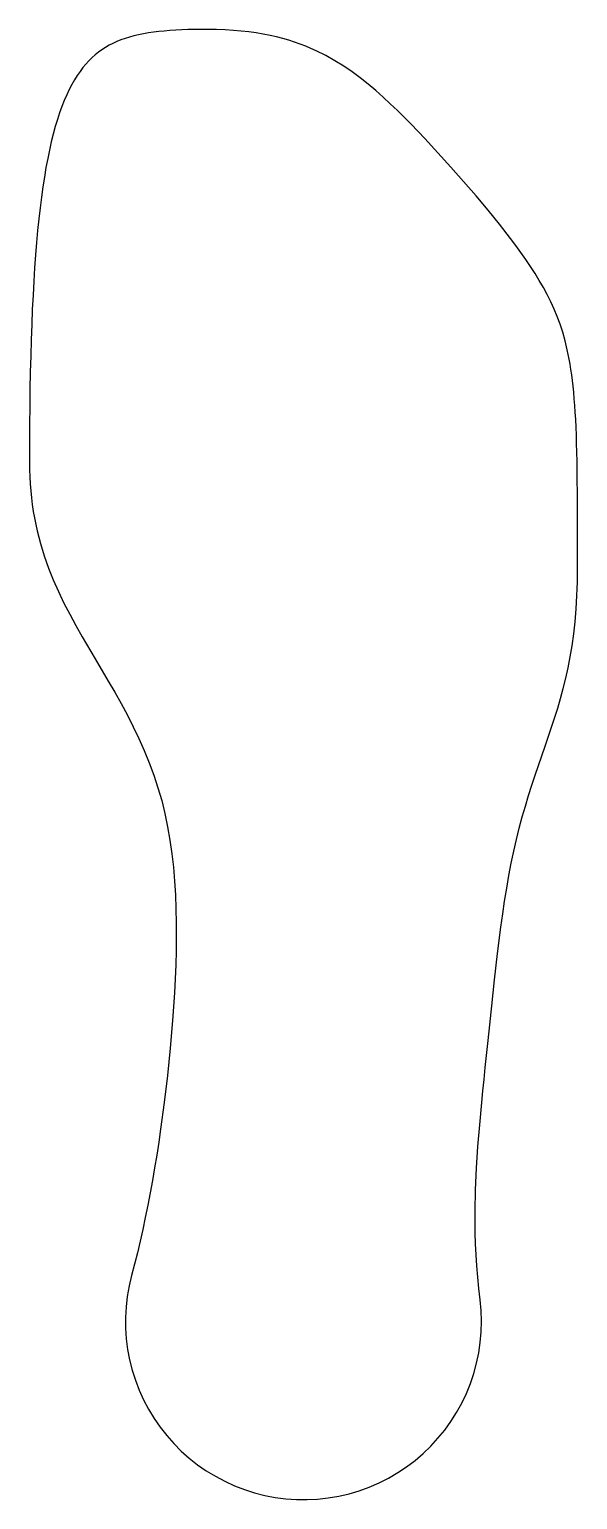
# Model space of a CAD drawing. Extents: x 3 to 80, y 3 to 211.
import ezdxf

# ---------------------------------------------------------------- set-up
doc = ezdxf.new("R2010")
doc.units = 0
doc.layers.get('0').update_dxf_attribs({"linetype": 'CONTINUOUS'})

msp = doc.modelspace()

# ---------------------------------------------------------------- linework, layer by layer
at = {"color": 1}
msp.add_lwpolyline([(16.895135, 33.317291), (16.63742, 31.837493), (16.468553, 30.344955), (16.389133, 28.844993), (16.399443, 27.342964), (16.499453, 25.84423), (16.688805, 24.354148), (16.966819, 22.878036), (17.332503, 21.421157), (17.784552, 19.988731), (18.321351, 18.585861), (18.940986, 17.217559), (19.64124, 15.888709), (20.419614, 14.604057), (21.273331, 13.368186), (22.19934, 12.185516), (23.19434, 11.060272), (24.25477, 9.996457), (25.37684, 8.997897), (26.55656, 8.068117), (27.78971, 7.210477), (29.07188, 6.428023), (30.39849, 5.723533), (31.76482, 5.099553), (33.16597, 4.558293), (34.59696, 4.101693), (36.05266, 3.731373), (37.52788, 3.448663), (39.01735, 3.254573), (40.51576, 3.149803), (42.01775, 3.134703), (43.51796, 3.209303), (45.01103, 3.373433), (46.49163, 3.626433), (47.95448, 3.967423), (49.39435, 4.395183), (50.8061, 4.908173), (52.18469, 5.504573), (53.5252, 6.182243), (54.82283, 6.938787), (56.07296, 7.771477), (57.27113, 8.677347), (58.41304, 9.653167), (59.49464, 10.695455), (60.51204, 11.800481), (61.46163, 12.9643), (62.34001, 14.18276), (63.14405, 15.451513), (63.87087, 16.766019), (64.51787, 18.121595), (65.08275, 19.513395), (65.5635, 20.936452), (65.95838, 22.385686), (66.266, 23.855909), (66.48526, 25.341886), (66.61537, 26.838308), (66.65587, 28.339826), (66.60657, 29.841085), (66.46773, 31.336721), (66.28169, 32.960012), (66.12499, 34.56381), (65.99663, 36.149915), (65.89564, 37.720113), (65.82104, 39.276197), (65.77184, 40.819959), (65.74704, 42.353185), (65.74604, 43.877683), (65.80934, 46.907758), (65.94904, 49.935113), (66.15165, 52.985788), (66.40616, 56.080972), (66.70157, 59.241872), (66.86118, 60.853589), (67.02688, 62.489686), (67.19722, 64.153078), (67.37117, 65.845674), (67.54888, 67.566415), (67.73057, 69.314065), (67.91644, 71.087388), (68.10671, 72.885145), (68.50139, 76.548751), (68.92514, 80.272012), (69.39426, 84.001027), (69.65032, 85.851777), (69.92312, 87.684865), (70.21445, 89.493925), (70.52611, 91.272591), (70.85992, 93.014443), (71.21719, 94.713596), (71.5965, 96.369548), (71.99589, 97.983083), (72.41337, 99.554982), (72.84697, 101.086026), (73.29469, 102.576998), (73.7545, 104.028734), (74.22229, 105.444916), (74.69405, 106.832311), (75.63601, 109.547743), (76.55338, 112.229038), (77.41918, 114.930203), (77.8243, 116.305114), (78.20645, 117.706134), (78.56289, 119.143985), (78.8912, 120.625862), (79.18898, 122.158469), (79.45383, 123.748517), (79.68335, 125.402713), (79.87515, 127.127765), (80.02682, 128.930383), (80.08692, 129.86277), (80.13632, 130.816068), (80.17492, 131.790418), (80.20262, 132.78605), (80.21932, 133.803195), (80.22532, 134.842082), (80.22526, 135.852252), (80.22502, 136.838735), (80.22456, 137.801992), (80.2238, 138.742484), (80.2208, 140.557023), (80.2158, 142.286043), (80.2088, 143.933233), (80.1988, 145.502283), (80.1854, 146.996885), (80.1681, 148.420724), (80.1464, 149.777498), (80.1198, 151.070894), (80.0877, 152.304601), (80.0497, 153.482313), (80.0053, 154.607648), (79.9542, 155.683389), (79.8963, 156.711828), (79.8314, 157.695253), (79.7595, 158.635953), (79.6804, 159.536226), (79.594, 160.398351), (79.5002, 161.22463), (79.39886, 162.017347), (79.28988, 162.778795), (79.17314, 163.511262), (79.04851, 164.217039), (78.91588, 164.89842), (78.77513, 165.557691), (78.46893, 166.818891), (78.12989, 168.014509), (77.75786, 169.154199), (77.35263, 170.247434), (76.91402, 171.303693), (76.44179, 172.332448), (75.93577, 173.343183), (75.39571, 174.344587), (74.82219, 175.340078), (74.2167, 176.331083), (73.58071, 177.319051), (72.91575, 178.305433), (72.22328, 179.291662), (71.50483, 180.279195), (70.76187, 181.269468), (69.20875, 183.263448), (67.57961, 185.272397), (65.88562, 187.291234), (64.13634, 189.316396), (62.34131, 191.344304), (60.51021, 193.371457), (58.64761, 195.391096), (56.74315, 197.387815), (54.78431, 199.345029), (53.78059, 200.303632), (52.75861, 201.246122), (51.7161, 202.169515), (50.64701, 203.069967), (49.54442, 203.943685), (48.40139, 204.786878), (47.21101, 205.595777), (45.96635, 206.366598), (44.66047, 207.095543), (43.28546, 207.779403), (42.56785, 208.103003), (41.82754, 208.413103), (41.06252, 208.708793), (40.27082, 208.989103), (39.45045, 209.253113), (38.59942, 209.499873), (37.71575, 209.728433), (36.79745, 209.937863), (35.84253, 210.127203), (34.84902, 210.295523), (33.81491, 210.441883), (32.73822, 210.565313), (31.61618, 210.664113), (30.44598, 210.736613), (29.2251, 210.781213), (27.95101, 210.796413), (27.01009, 210.792413), (26.09313, 210.780513), (25.20006, 210.759713), (24.33078, 210.729113), (23.48521, 210.688013), (22.66327, 210.635413), (21.864873, 210.570613), (21.089937, 210.492713), (20.338377, 210.400913), (19.610109, 210.294443), (18.90505, 210.172413), (18.223116, 210.034013), (17.564224, 209.878413), (16.928287, 209.704793), (16.315225, 209.512303), (15.724577, 209.300773), (15.154851, 209.070543), (14.604974, 208.820133), (14.073907, 208.548003), (13.560606, 208.252603), (13.064027, 207.932363), (12.583131, 207.585743), (12.116876, 207.211203), (11.664218, 206.807173), (11.224017, 206.372109), (10.79543, 205.904458), (10.377314, 205.402665), (9.969031, 204.86406), (9.570887, 204.285455), (9.183055, 203.665559), (8.805701, 203.003083), (8.438986, 202.296777), (8.083087, 201.54535), (7.738158, 200.747537), (7.404372, 199.90207), (7.081896, 199.007661), (6.770892, 198.063058), (6.47153, 197.066972), (6.183974, 196.018144), (5.908389, 194.915284), (5.644946, 193.757134), (5.393805, 192.542436), (5.155146, 191.270783), (4.928904, 189.941567), (4.714957, 188.55375), (4.513175, 187.106294), (4.323428, 185.598153), (4.145587, 184.028298), (3.979521, 182.395677), (3.825106, 180.69925), (3.682212, 178.937989), (3.550704, 177.110841), (3.430461, 175.216767), (3.321349, 173.254723), (3.223239, 171.223679), (3.136009, 169.122594), (3.059519, 166.950421), (2.993649, 164.70612), (2.938259, 162.38865), (2.893239, 159.996976), (2.858449, 157.530053), (2.833759, 154.986844), (2.819039, 152.366303), (2.814139, 149.667394), (2.825809, 148.629689), (2.860539, 147.607957), (2.917879, 146.60172), (2.997389, 145.610497), (3.098619, 144.633809), (3.221128, 143.671174), (3.364469, 142.722112), (3.528204, 141.786137), (3.711882, 140.862779), (3.915068, 139.95155), (4.378164, 138.16356), (4.91395, 136.418326), (5.518866, 134.712001), (6.189001, 133.039969), (6.917883, 131.396418), (7.697943, 129.776919), (8.521601, 128.177098), (9.381288, 126.592585), (10.269432, 125.019009), (12.100775, 121.887171), (13.955042, 118.746606), (14.871834, 117.162121), (15.771633, 115.562338), (16.645979, 113.942555), (17.485508, 112.298835), (18.284698, 110.629876), (19.038288, 108.934518), (19.741016, 107.2116), (20.387619, 105.45996), (20.972834, 103.678437), (21.491758, 101.866494), (21.944202, 100.026728), (22.33326, 98.161758), (22.66207, 96.274108), (22.93381, 94.366303), (23.15163, 92.440867), (23.31868, 90.500327), (23.43813, 88.547204), (23.51313, 86.584033), (23.55043, 84.61399), (23.55543, 82.639472), (23.52983, 80.662188), (23.47613, 78.683852), (23.39663, 76.706172), (23.29358, 74.730863), (23.02604, 70.794186), (22.69145, 66.887669), (22.29886, 63.02538), (21.850018, 59.217156), (21.346772, 55.471944), (21.075325, 53.62576), (20.790968, 51.798688), (20.493935, 49.991837), (20.184452, 48.206334), (19.862755, 46.443292), (19.528944, 44.703763), (19.182019, 42.98803), (18.821566, 41.296388), (18.447424, 39.629228), (18.059424, 37.986962), (17.657395, 36.369973), (17.241173, 34.778664)], close=True, dxfattribs=at)

doc.saveas('drawing.dxf')
